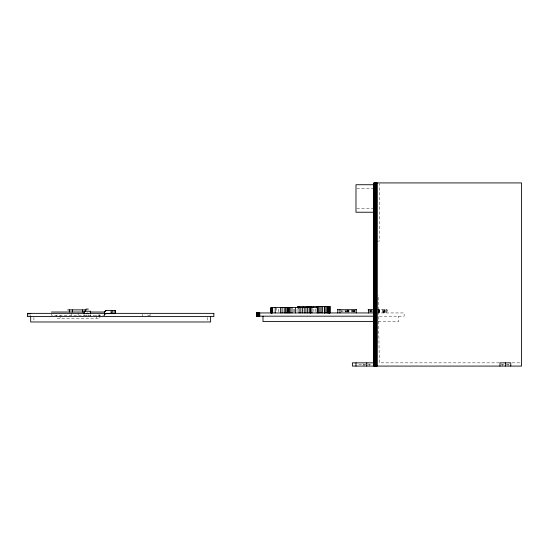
<?xml version="1.0" encoding="UTF-8"?>
<svg xmlns="http://www.w3.org/2000/svg" width="549" height="549" viewBox="0 0 549 549"><rect width="100%" height="100%" fill="white"/><g stroke="black" fill="none" stroke-linecap="round" stroke-linejoin="round"><path stroke-width="0.41" stroke-dasharray="2.75 2.06" d="M105.387 314.186L104.31 315.263L104.31 312.841M51.414 313.644L51.414 315.263L104.427 315.263L105.504 314.186M356.829 188.307L372.936 188.307M356.829 208.654L372.936 208.654M377.17 241.086L379.325 241.086L379.325 183.771M376.449 309.711L387.189 309.711L387.189 312.944M376.449 312.944L404.139 312.944L404.139 316.176L378.261 316.176M27.45 314.982L29.872 314.982M150.076 315.517L147.935 315.517L147.935 314.083M378.261 321.563L398.752 321.563L398.752 316.176M499.274 362.848L379.325 362.848L378.131 295.108M512.128 362.848L521.55 362.848M358.854 364.467L366.231 364.467M367.851 364.467L371.069 364.467M501.065 364.467L504.558 364.467M506.205 364.467L509.692 364.467M508.058 364.467L508.079 366.08M502.699 364.467L502.685 366.08M386.853 309.711L386.853 312.944M386.002 309.711L386.002 312.944M385.075 309.711L385.075 312.944M384.753 309.711L384.753 312.944M384.677 309.711L384.677 312.944M384.355 309.711L384.355 312.944M383.099 309.711L383.065 312.944M382.427 309.711L382.427 312.944M379.62 309.711L379.62 312.944M379.311 309.711L379.242 312.944M379.181 309.711L379.181 312.944M378.741 309.711L378.741 312.944M378.584 309.711L378.584 312.944M378.261 309.711L378.261 312.944M372.586 310.521L372.586 312.134M371.522 309.711L371.549 312.134M371.378 309.711L371.378 312.134M370.678 310.521L370.678 312.134M370.596 310.521L370.596 312.134M370.198 309.711L370.198 312.134M369.518 309.711L369.518 312.134M369.45 364.467L369.45 366.08M364.062 364.467L364.062 366.08M363.164 363.658L363.164 365.277M355.018 309.711L355.018 312.134M354.482 310.521L354.51 312.134M354.359 310.521L354.359 312.134M354.139 309.711L354.139 312.134M353.741 309.711L353.741 312.134M353.7 310.521L353.7 312.134M353.048 310.521L353.048 312.134M352.485 309.711L352.485 312.134M352.053 309.711L352.053 312.134M351.813 309.711L351.813 312.134M349.006 310.521L349.006 312.134M348.697 310.521L348.697 312.134M348.567 310.521L348.567 312.134M348.128 309.711L348.128 312.134M348.004 310.521L348.004 312.134M347.757 310.521L347.757 312.134M347.647 309.711L347.647 312.134M347.174 310.521L347.174 312.134M346.831 310.521L346.831 312.134M346.385 310.521L346.385 312.134M345.829 310.521L345.829 312.134M345.17 310.521L345.17 312.134M345.047 310.521L345.136 312.134M342.953 310.521L342.953 312.134M341.972 310.521L341.972 312.134M341.643 310.521L341.643 312.134M315.524 308.902L315.524 312.134M313.904 308.902L313.904 312.134M297.03 309.094L297.03 312.175M294.051 309.094L294.051 312.175M293.99 309.094L293.99 312.175M278.686 309.094L278.686 312.175M276.559 307.557L276.559 312.175M207.385 317.37L207.385 321.213M150.076 314.083L150.076 315.517M142.198 314.172L142.198 316.595M104.427 313.644L104.427 315.263M99.897 315.263L99.897 318.495L56.808 318.495L56.808 315.263M99.101 314.172L99.101 316.595M96.61 315.263L96.61 318.495M90.51 314.46L90.51 316.073M84.045 314.46L84.045 316.073M78.116 312.841L78.116 315.263M71.15 312.841L71.15 315.263M60.095 315.263L60.095 318.495M33.914 317.37L33.914 321.213M30.682 314.982L30.682 315.764M88.396 315.105A1.29 1.29 0 0 1 87.607 315.709M86.941 315.709A1.29 1.29 0 0 1 86.159 315.105M383.724 312.944L383.724 309.711L383.662 312.944"/><path stroke-width="0.82" d="M104.31 312.031L105.923 310.411L115.201 310.411L115.201 313.644L106.046 313.644M104.427 313.644L104.427 312.031L106.046 310.411M373.938 184.732L355.985 184.732L355.985 212.23L373.938 212.23M297.901 308.092L297.901 306.479L330.374 306.479L330.374 312.944M86.2 309.073L88.348 309.073M337.415 309.711L356.624 309.711M368.084 309.711L374.404 309.711M67.795 309.876L86.447 309.876M51.414 312.031L84.628 312.031M89.981 312.031L104.427 312.031M374.24 312.944L256.534 312.944L256.561 316.176L374.24 316.176M27.45 313.472L30.682 313.472M373.993 321.563L262.998 321.563L262.998 316.176M373.938 362.848L352.389 362.848L352.389 366.08L521.55 366.08L521.55 182.92L373.938 182.92L373.938 366.08M510.762 366.08L510.762 362.848L499.981 362.848L499.981 366.08M505.368 362.848L505.368 366.08M377.17 182.92L377.17 366.08M376.751 182.92L376.751 366.08M376.339 182.92L376.339 366.08M375.935 182.92L375.935 366.08M375.557 182.92L375.557 366.08M375.207 182.92L375.207 366.08M374.885 182.92L374.885 366.08M374.61 182.92L374.61 366.08M374.377 182.92L374.377 366.08M374.185 182.92L374.185 366.08M373.965 182.92L374.047 366.08M368.413 309.711L368.413 312.944M366.759 362.848L366.759 366.08M356.239 309.711L356.239 312.944M355.985 362.848L355.985 366.08M339.982 309.711L339.982 312.944M337.8 309.711L337.8 312.944M329.318 306.479L329.352 312.944M329.222 306.479L329.222 312.944M328.652 306.479L328.652 312.944M328.213 306.479L328.213 312.944M327.993 306.479L327.993 312.944M327.341 306.479L327.341 312.944M326.161 306.479L326.161 312.944M324.884 306.479L324.884 312.944M324.452 306.479L324.452 312.944M324.342 306.479L324.342 312.944M322.414 306.479L322.414 312.944M321.138 306.479L321.138 312.944M319.861 306.479L319.861 312.944M318.585 306.479L318.585 312.944M317.528 306.479L317.528 312.944M317.343 306.479L317.343 307.557L271.014 307.557L271.014 312.944M317.212 306.479L317.212 312.944M313.513 306.479L313.513 307.557M311.901 307.557L311.901 312.944M311.379 306.479L311.379 307.557M310.638 306.479L310.645 312.944M310.494 307.557L310.494 312.944M310.315 306.479L310.315 307.557M310.24 306.479L310.185 312.944M309.382 306.479L309.382 307.557M309.169 306.479L309.121 312.944M308.634 306.479L308.634 307.557M307.577 307.557L307.577 312.944M306.912 306.479L306.912 307.557M305.917 307.557L305.917 312.944M304.242 307.557L304.242 312.944M303.48 306.479L303.48 307.557M302.547 307.557L302.547 312.944M300.831 307.557L300.831 312.944M299.624 306.479L299.624 307.557M299.102 307.557L299.102 312.944M298.443 306.479L298.443 307.557M298.327 306.479L298.327 308.092M297.908 306.479L297.908 307.557M295.588 307.557L295.588 312.944M291.993 307.557L291.993 312.944M290.167 307.557L290.167 312.944M289.248 307.557L289.248 312.944M288.445 307.557L288.445 312.944M287.573 307.557L287.573 312.944M286.873 307.557L286.873 312.944M285.521 307.557L285.521 312.944M284.224 307.557L284.224 312.944M282.083 307.557L282.083 312.944M280.45 307.557L280.45 312.944M275.207 307.557L275.207 312.944M272.654 307.557L272.654 312.944M272.009 307.557L272.009 312.944M271.769 307.557L271.769 312.944M271.288 307.557L271.288 312.944M259.766 312.944L259.766 316.176M259.341 312.944L259.341 316.176M258.929 312.944L258.929 316.176M258.531 312.944L258.531 316.176M258.147 312.944L258.147 316.176M257.797 312.944L257.797 316.176M257.481 312.944L257.481 316.176M257.2 312.944L257.2 316.176M256.966 312.944L256.966 316.176M256.781 312.944L256.781 316.176M256.644 312.944L256.644 316.176M210.617 316.595L210.617 321.982L30.682 321.982L30.682 316.595M115.084 310.411L115.084 313.644M90.51 313.651L90.51 311.228L84.045 311.228L84.045 313.651M85.37 309.876L85.37 311.31M82.412 309.876L82.412 312.031M72.331 309.876L72.331 312.031M69.407 309.876L69.407 312.031M30.682 313.362L30.682 313.802M86.159 313.815A1.29 1.29 0 0 1 88.396 313.815M213.849 313.362L27.45 313.362L27.45 316.595L213.849 316.595L213.849 313.362M329.585 312.944L329.585 306.479L329.578 312.944M271.158 312.944L271.158 307.557L271.117 312.944M111.447 312.964A1.077 1.077 0 0 0 113.067 312.031A1.077 1.077 0 0 0 111.447 311.098A1.077 1.077 0 0 0 111.447 312.964"/></g></svg>
